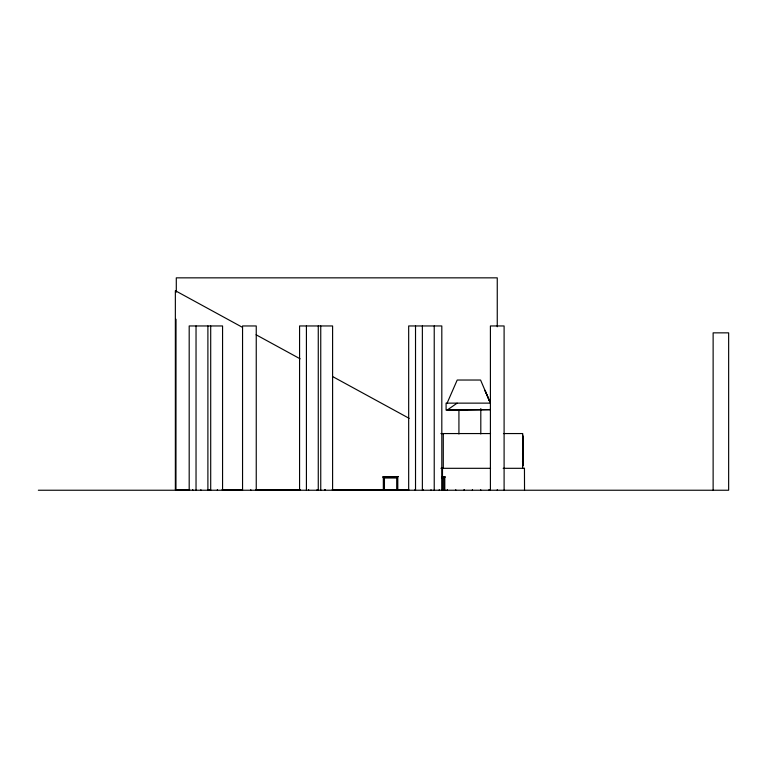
<?xml version="1.0" encoding="UTF-8"?>
<svg xmlns="http://www.w3.org/2000/svg" width="767" height="767" viewBox="0 0 767 767"><rect width="100%" height="100%" fill="white"/><g stroke="black" fill="none" stroke-linecap="round" stroke-linejoin="round"><path stroke-width="1.15" d="M242.343 490.238L242.343 489.71L222.018 489.71M242.401 490.238L242.401 489.71M522.567 468.311L522.567 465.569M522.576 437.027L522.576 433.556M447.103 403.145L457.209 380.029L480.573 380.029L490.429 403.135L446.097 403.145L446.097 410.115L490.429 409.664L490.41 408.782M457.142 403.145L447.103 410.115L490.429 409.664M461.255 410.115L467.084 410.115M440.9 433.556L490.554 433.556M503.44 433.556L522.615 433.556L522.586 468.311M523.171 436.289L522.586 436.289L523.257 436.212L523.161 465.569L522.586 465.569M523.257 438.13L522.672 438.13L523.171 438.206M522.586 438.619L522.586 439.28M522.595 439.779L522.96 440.44M522.701 440.881L522.615 441.629M523.036 442.291L522.586 443.038M522.634 443.585L522.634 444.256M522.557 443.671L522.557 444.333M522.634 445.052L522.548 445.8M522.548 445.128L522.912 445.8M522.595 446.452L522.595 447.113M522.605 447.727L522.969 448.398M522.586 449.174L522.586 449.845M522.634 450.651L522.548 451.399M522.548 450.728L522.912 451.399M522.586 452.194L522.586 452.866M522.548 453.661L522.548 454.323M522.663 454.984L522.941 455.723M522.586 456.538L522.586 457.199M522.595 458.12L522.595 458.781M522.595 459.586L522.595 460.248M522.624 461.005L522.624 461.667M522.538 461.082L522.538 461.744M522.605 462.376L522.605 463.038M522.672 463.575L523.257 463.575M522.586 463.651L523.171 463.651M522.672 465.492L523.257 465.492M440.9 468.311L490.554 468.311M503.181 468.311L524.532 468.311M441.744 476.547L445.301 476.959L441.466 476.959M383.337 478.004L396.702 478.004M441.466 478.004L443.7 478.004M189.708 489.71L175.355 489.71L175.355 290.703L242.458 327.336M255.526 489.71L299.801 489.71M332.111 489.71L408.706 489.71M38.35 490.238L728.65 490.238L728.65 332.849L713.128 332.849L713.128 490.238M256.092 334.776L300.127 358.822M332.638 376.568L409.175 418.351M489.499 400.997L484.945 390.278L489.672 401.4M480.823 409.664L480.804 408.782L480.804 433.94M524.455 468.311L524.532 490.238M522.873 446.528L522.873 447.199M522.883 447.813L522.883 448.474M522.873 449.261L522.873 449.922M522.873 452.281L522.873 452.942M522.921 453.661L522.912 454.323M522.873 456.614L522.873 457.285M522.873 458.196L522.873 458.858M522.883 459.663L522.883 460.325M522.893 462.453L522.883 463.124M504.101 490.238L504.101 325.956L490.41 325.956L490.41 490.238M497.256 326.761L497.256 277.846L176.295 277.846L176.295 292.16M497.256 489.71L497.313 490.238M480.727 489.71L480.727 490.238M458.925 410.115L458.925 434.026M455.78 489.71L455.723 490.238M444.793 476.959L444.793 490.238M443.69 476.959L443.7 490.238M443.288 433.556L443.288 468.311M442.492 468.311L442.492 490.238M441.811 490.238L441.811 325.956L408.677 325.956L408.677 490.238M439.242 489.71L439.299 490.238M434.227 325.956L434.227 490.238M431.025 489.71L430.968 490.238M422.924 489.71L422.924 490.238M422.866 489.71L422.866 490.238M422.368 325.956L422.368 490.238M415.522 325.956L415.522 490.238M414.909 489.71L414.851 490.238M406.663 489.71L406.721 490.238M398.303 489.71L398.303 490.238M398.246 489.71L398.246 490.238M397.795 476.959L397.795 490.238M396.702 476.959L396.702 490.238M390.173 489.71L390.173 490.238M390.115 489.71L390.115 490.238M384.44 478.004L384.44 490.238M383.337 476.959L383.337 490.238M382.024 489.71L382.024 490.238M381.966 489.71L381.966 490.238M373.845 489.71L373.788 490.238M365.629 489.71L365.629 490.238M357.556 489.71L357.614 490.238M349.359 489.71L349.301 490.238M341.142 489.71L341.142 490.238M341.085 489.71L341.085 490.238M333.022 489.71L332.964 490.238M332.6 490.238L332.6 325.956L299.571 325.956L299.571 490.238M325.016 489.71L325.016 490.238M324.949 489.71L324.949 490.238M320.75 325.956L320.75 490.238M318.267 325.956L318.267 490.238M317.049 489.71L316.992 490.238M308.631 489.71L308.574 490.238M306.417 325.956L306.417 490.238M300.405 489.71L300.463 490.238M292.074 489.71L292.074 490.238M275.497 489.71L275.497 490.238M258.834 489.71L258.834 490.238M258.776 489.71L258.776 490.238M256.245 490.238L256.245 325.956L242.554 325.956L242.554 490.238M250.799 489.71L250.742 490.238M225.958 489.71L225.901 490.238M222.564 490.238L222.564 325.956L189.19 325.956L189.19 490.238M217.473 489.71L217.473 490.238M217.416 489.71L217.416 490.238M210.704 325.956L210.704 490.238M207.895 325.956L207.895 490.238M200.877 489.71L200.877 490.238M196.036 325.956L196.036 490.238M192.699 489.71L192.699 490.238M192.642 489.71L192.642 490.238M184.051 489.71L184.051 490.238M398.313 476.547L382.877 476.959L398.313 476.547M489.097 490.238L489.097 489.71L489.039 490.238M472.453 490.238L472.453 489.71L472.395 490.238M464.15 490.238L464.15 489.71L464.093 490.238M447.401 490.238L447.401 489.71L447.343 490.238M283.943 490.238L283.943 489.71L283.886 490.238M267.137 490.238L267.137 489.71L267.079 490.238M234.213 490.238L234.213 489.71L234.156 490.238M209.161 490.238L209.161 489.71L209.103 490.238M175.72 490.238L175.72 318.947L175.662 490.238"/></g></svg>
